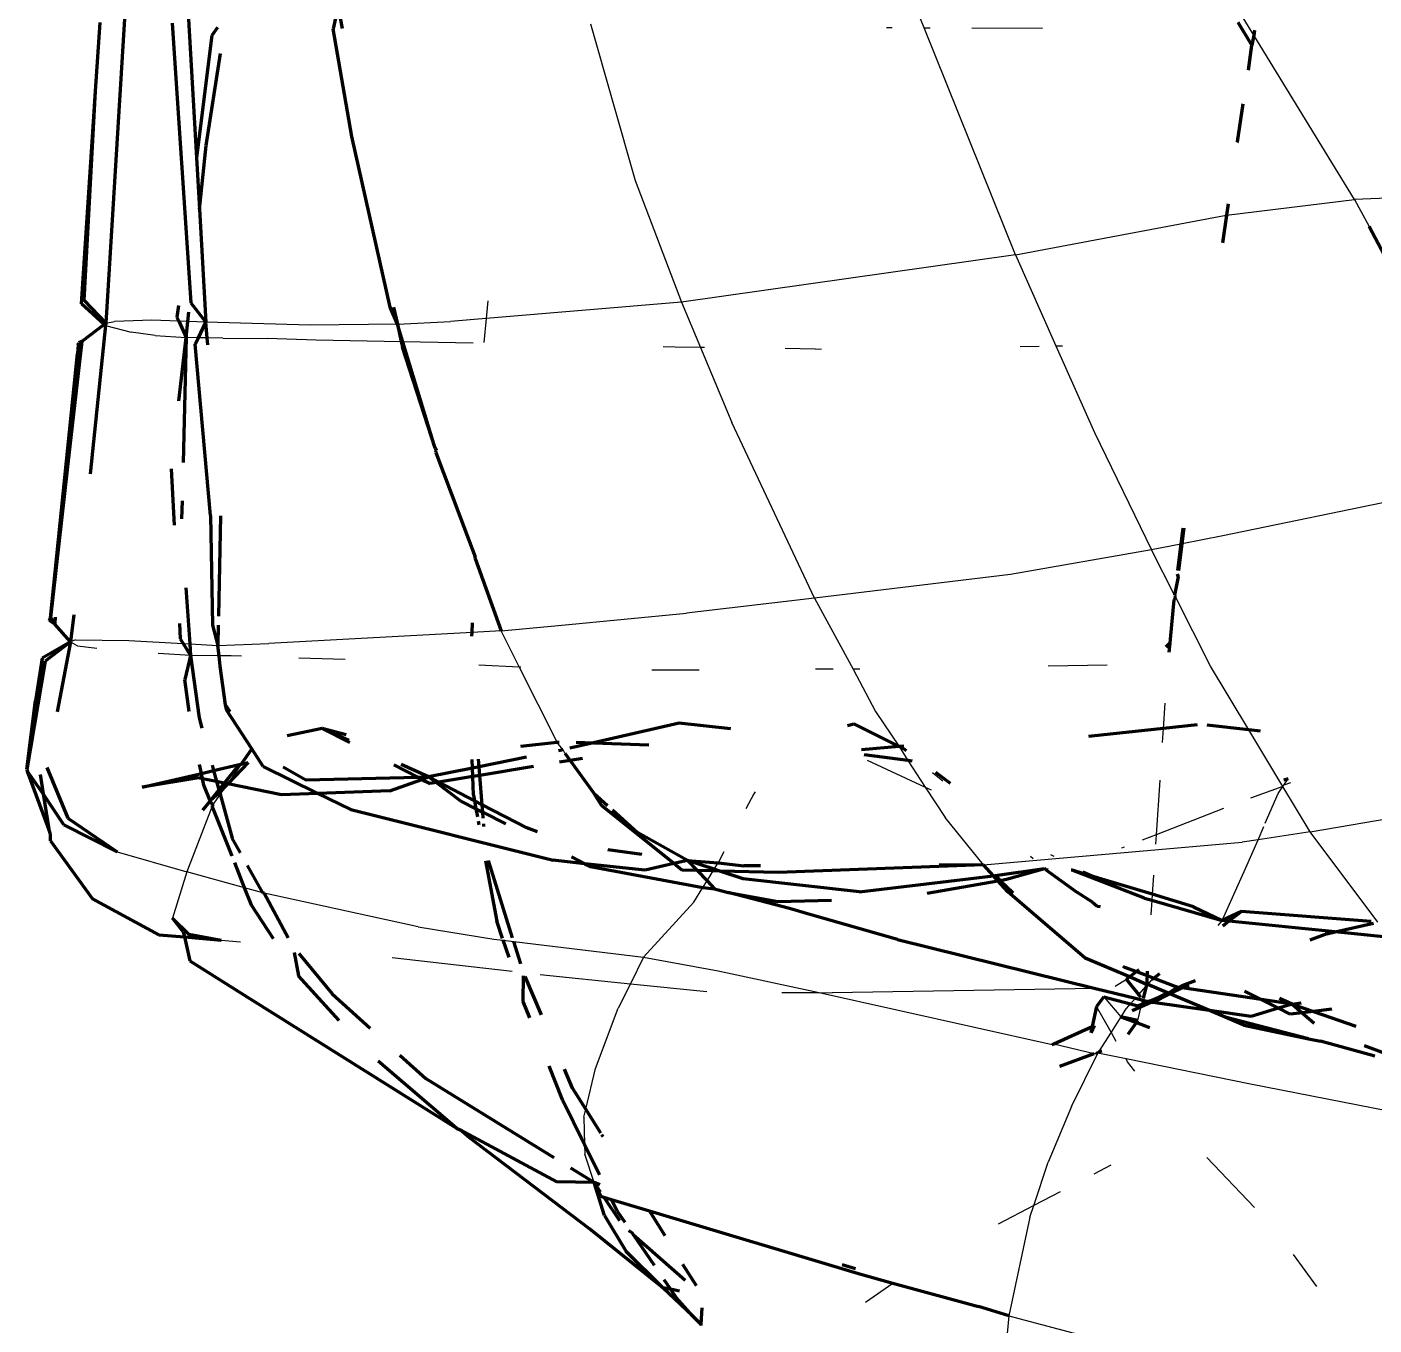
# Model space of a CAD drawing. Header units: millimetres. Extents: x 4307 to 31003, y 2809 to 20009.
# Drawn here: x 7174.87 to 7221.25, y 7229.79 to 7274.49 of the extents above; entities that cross this region are included whole.
import ezdxf

# ---------------------------------------------------------------- set-up
doc = ezdxf.new("R2010")
doc.units = ezdxf.units.MM
doc.layers.add('ProfileEdges', color=7, linetype='Continuous')

msp = doc.modelspace()

# ---------------------------------------------------------------- linework, layer by layer
for p, q in [((7205.761, 7274.455), (7204.745, 7276.982)), ((7194.27, 7274.591), (7195.809, 7269.199)), ((7217.11, 7274.205), (7216.746, 7274.8)), ((7204.46, 7274.463), (7204.659, 7274.461)), ((7205.761, 7274.455), (7205.966, 7274.453)), ((7208.907, 7266.634), (7205.761, 7274.455)), ((7209.835, 7274.431), (7207.403, 7274.445)), ((7220.576, 7268.542), (7217.11, 7274.205)), ((7195.809, 7269.199), (7197.408, 7265.004)), ((7216.173, 7268.003), (7220.576, 7268.542)), ((7224.644, 7268.699), (7220.576, 7268.542)), ((7220.576, 7268.542), (7221.077, 7267.613)), ((7208.907, 7266.634), (7216.097, 7267.994)), ((7216.097, 7267.994), (7216.173, 7268.003)), ((7208.907, 7266.634), (7197.408, 7265.004)), ((7208.907, 7266.634), (7210.298, 7263.504)), ((7190.739, 7265.057), (7190.681, 7264.449)), ((7197.408, 7265.004), (7190.681, 7264.449)), ((7197.408, 7265.004), (7198.059, 7263.451)), ((7179.163, 7264.391), (7177.876, 7264.348)), ((7180.092, 7264.358), (7179.163, 7264.391)), ((7180.406, 7264.346), (7180.092, 7264.358)), ((7190.681, 7264.449), (7189.454, 7264.348)), ((7190.681, 7264.449), (7190.601, 7263.619)), ((7177.567, 7264.203), (7178.449, 7263.973)), ((7177.587, 7264.284), (7177.876, 7264.348)), ((7179.283, 7263.866), (7178.449, 7263.973)), ((7181.031, 7264.323), (7180.406, 7264.346)), ((7184.614, 7264.221), (7181.031, 7264.323)), ((7187.625, 7264.254), (7184.614, 7264.221)), ((7187.625, 7264.254), (7189.454, 7264.348)), ((7179.283, 7263.866), (7180.348, 7263.792)), ((7180.769, 7263.783), (7180.348, 7263.792)), ((7181.072, 7263.776), (7180.769, 7263.783)), ((7181.615, 7263.764), (7181.072, 7263.776)), ((7181.615, 7263.764), (7183.137, 7263.753)), ((7184.82, 7263.704), (7183.137, 7263.753)), ((7187.756, 7263.643), (7184.82, 7263.704)), ((7187.811, 7263.642), (7187.756, 7263.643)), ((7190.235, 7263.592), (7187.811, 7263.642)), ((7197.189, 7263.463), (7196.771, 7263.47)), ((7198.059, 7263.451), (7197.189, 7263.463)), ((7198.201, 7263.449), (7198.059, 7263.451)), ((7198.059, 7263.451), (7199.141, 7260.868)), ((7209.061, 7263.488), (7209.719, 7263.496)), ((7210.298, 7263.504), (7210.52, 7263.507)), ((7210.298, 7263.504), (7211.624, 7260.523)), ((7202.023, 7263.396), (7200.977, 7263.41)), ((7202.023, 7263.396), (7202.23, 7263.398)), ((7201.987, 7254.821), (7199.141, 7260.868)), ((7211.624, 7260.523), (7213.59, 7256.484)), ((7223.425, 7258.489), (7216.046, 7256.963)), ((7216.046, 7256.963), (7214.645, 7256.69)), ((7213.59, 7256.484), (7208.732, 7255.635)), ((7214.598, 7256.681), (7213.59, 7256.484)), ((7214.382, 7254.924), (7213.59, 7256.484)), ((7214.645, 7256.69), (7214.598, 7256.681)), ((7208.732, 7255.635), (7201.987, 7254.821)), ((7201.987, 7254.821), (7197.581, 7254.3)), ((7201.987, 7254.821), (7203.315, 7252.374)), ((7215.624, 7252.475), (7214.415, 7254.859)), ((7193.285, 7253.883), (7197.581, 7254.3)), ((7191.192, 7253.696), (7190.192, 7253.64)), ((7191.192, 7253.696), (7193.285, 7253.883)), ((7191.818, 7252.453), (7191.192, 7253.696)), ((7176.541, 7253.384), (7176.362, 7253.309)), ((7176.362, 7253.309), (7176.612, 7253.179)), ((7176.541, 7253.384), (7178.369, 7253.36)), ((7178.369, 7253.36), (7180.243, 7253.256)), ((7180.243, 7253.256), (7180.472, 7253.244)), ((7180.472, 7253.244), (7181.442, 7253.19)), ((7181.442, 7253.19), (7183.193, 7253.252)), ((7190.192, 7253.64), (7183.193, 7253.252)), ((7176.612, 7253.179), (7177.269, 7253.092)), ((7180.501, 7252.844), (7179.379, 7252.908)), ((7181.481, 7252.834), (7180.501, 7252.844)), ((7181.898, 7252.83), (7181.481, 7252.834)), ((7182.254, 7252.818), (7181.898, 7252.83)), ((7185.825, 7252.703), (7184.222, 7252.755)), ((7190.423, 7252.527), (7191.818, 7252.453)), ((7191.818, 7252.453), (7191.873, 7252.45)), ((7193.127, 7249.854), (7191.818, 7252.453)), ((7196.377, 7252.346), (7198.009, 7252.353)), ((7202.63, 7252.371), (7202.013, 7252.368)), ((7203.545, 7252.377), (7203.315, 7252.374)), ((7203.315, 7252.374), (7204.089, 7250.914)), ((7212.066, 7252.51), (7210.025, 7252.478)), ((7216.937, 7250.287), (7215.624, 7252.475)), ((7204.089, 7250.914), (7204.894, 7249.71)), ((7214.041, 7251.196), (7213.984, 7250.327)), ((7213.984, 7250.327), (7213.953, 7249.842)), ((7218.111, 7248.33), (7216.937, 7250.287)), ((7193.156, 7249.798), (7193.127, 7249.854)), ((7193.326, 7249.6), (7193.156, 7249.798)), ((7193.385, 7249.484), (7193.326, 7249.6)), ((7204.894, 7249.71), (7205.193, 7249.229)), ((7182.242, 7249.101), (7181.78, 7248.423)), ((7203.802, 7249.237), (7205.793, 7248.312)), ((7205.193, 7249.229), (7205.793, 7248.312)), ((7206.048, 7248.814), (7206.4, 7248.525)), ((7218.142, 7248.375), (7218.295, 7248.594)), ((7181.729, 7248.369), (7181.517, 7248.067)), ((7199.942, 7248.146), (7199.89, 7248.085)), ((7205.793, 7248.312), (7205.995, 7248.218)), ((7205.793, 7248.312), (7206.477, 7247.267)), ((7213.869, 7248.553), (7213.746, 7246.671)), ((7218.111, 7248.33), (7216.991, 7247.928)), ((7217.946, 7248.094), (7218.111, 7248.33)), ((7218.111, 7248.33), (7218.142, 7248.375)), ((7219.047, 7246.769), (7218.111, 7248.33)), ((7218.37, 7248.464), (7218.142, 7248.375)), ((7181.517, 7248.067), (7181.266, 7247.71)), ((7199.89, 7248.085), (7199.623, 7247.567)), ((7217.505, 7247.071), (7217.946, 7248.094)), ((7181.246, 7247.658), (7180.368, 7245.396)), ((7207.806, 7245.634), (7206.477, 7247.267)), ((7216.071, 7247.571), (7213.746, 7246.671)), ((7219.047, 7246.769), (7223.735, 7247.58)), ((7217.259, 7246.501), (7217.455, 7246.954)), ((7219.047, 7246.769), (7217.259, 7246.501)), ((7221.379, 7243.662), (7219.047, 7246.769)), ((7207.806, 7245.634), (7216.714, 7246.419)), ((7213.746, 7246.671), (7213.268, 7246.486)), ((7213.746, 7246.671), (7213.725, 7246.352)), ((7217.259, 7246.501), (7216.714, 7246.419)), ((7216.829, 7245.504), (7217.259, 7246.501)), ((7177.975, 7246.084), (7180.368, 7245.396)), ((7198.856, 7246.079), (7198.664, 7245.708)), ((7209.513, 7245.841), (7209.419, 7245.923)), ((7210.106, 7245.991), (7210.225, 7245.928)), ((7212.645, 7246.245), (7212.558, 7246.211)), ((7180.368, 7245.396), (7179.874, 7243.8)), ((7182.361, 7244.843), (7180.368, 7245.396)), ((7198.282, 7245.087), (7198.49, 7245.425)), ((7198.49, 7245.425), (7198.527, 7245.484)), ((7198.527, 7245.484), (7198.664, 7245.708)), ((7210.034, 7245.499), (7209.937, 7245.474)), ((7211.232, 7245.427), (7211.872, 7245.143)), ((7216.018, 7243.716), (7216.829, 7245.504)), ((7198.137, 7244.852), (7198.282, 7245.087)), ((7211.872, 7245.143), (7213.352, 7244.488)), ((7213.655, 7245.28), (7213.612, 7244.62)), ((7182.992, 7244.668), (7182.361, 7244.843)), ((7188.342, 7243.495), (7183.037, 7244.656)), ((7197.83, 7244.352), (7198.137, 7244.852)), ((7213.599, 7244.416), (7213.566, 7243.919)), ((7213.612, 7244.62), (7213.599, 7244.416)), ((7196.1, 7242.453), (7197.83, 7244.352)), ((7188.342, 7243.495), (7190.943, 7243.079)), ((7216.018, 7243.716), (7215.871, 7243.551)), ((7181.555, 7243.044), (7182.217, 7242.986)), ((7190.943, 7243.079), (7191.266, 7243.039)), ((7191.266, 7243.039), (7191.628, 7242.996)), ((7191.628, 7242.996), (7196.1, 7242.453)), ((7191.578, 7241.963), (7187.438, 7242.436)), ((7196.1, 7242.453), (7195.645, 7241.543)), ((7196.1, 7242.453), (7198.663, 7241.99)), ((7192.538, 7241.861), (7195.645, 7241.543)), ((7198.663, 7241.99), (7202.141, 7241.234)), ((7212.333, 7241.457), (7212.728, 7241.7)), ((7213.456, 7241.515), (7213.608, 7241.686)), ((7195.645, 7241.543), (7195.225, 7240.704)), ((7195.645, 7241.543), (7198.272, 7241.274)), ((7200.858, 7241.243), (7202.141, 7241.234)), ((7202.141, 7241.234), (7202.589, 7241.231)), ((7202.141, 7241.234), (7210.165, 7239.451)), ((7211.659, 7241.38), (7202.589, 7241.231)), ((7213.108, 7241.12), (7213.148, 7241.165)), ((7213.148, 7241.165), (7213.401, 7241.452)), ((7194.448, 7238.618), (7195.225, 7240.704)), ((7212.195, 7239.874), (7211.699, 7240.763)), ((7211.95, 7241.092), (7212.532, 7240.401)), ((7212.666, 7240.62), (7212.867, 7240.847)), ((7212.867, 7240.847), (7213.037, 7241.04)), ((7213.121, 7240.274), (7213.235, 7240.759)), ((7213.235, 7240.759), (7213.254, 7240.836)), ((7213.254, 7240.836), (7213.287, 7240.978)), ((7212.532, 7240.401), (7212.195, 7239.874)), ((7212.666, 7240.62), (7212.532, 7240.401)), ((7212.195, 7239.874), (7211.765, 7239.193)), ((7212.376, 7239.549), (7212.195, 7239.874)), ((7210.223, 7239.477), (7211.616, 7239.138)), ((7210.829, 7237.315), (7211.736, 7239.148)), ((7211.616, 7239.138), (7211.675, 7239.16)), ((7212.71, 7238.95), (7211.736, 7239.148)), ((7212.766, 7238.849), (7212.71, 7238.95)), ((7216.991, 7238.082), (7212.71, 7238.95)), ((7213.019, 7238.525), (7212.766, 7238.849)), ((7194.107, 7237.226), (7194.448, 7238.618)), ((7224.916, 7236.527), (7216.991, 7238.082)), ((7194.038, 7236.945), (7194.107, 7237.226)), ((7210.829, 7237.315), (7210.027, 7235.394)), ((7194.038, 7236.945), (7194.063, 7236.011)), ((7194.063, 7236.011), (7194.072, 7235.673)), ((7194.393, 7234.697), (7194.072, 7235.673)), ((7209.535, 7233.905), (7210.027, 7235.394)), ((7212.187, 7235.295), (7211.604, 7234.989)), ((7215.488, 7235.561), (7217.129, 7233.84)), ((7210.442, 7234.381), (7209.535, 7233.905)), ((7209.535, 7233.905), (7208.302, 7233.26)), ((7209.401, 7233.502), (7209.535, 7233.905)), ((7209.401, 7233.502), (7208.679, 7230.108)), ((7219.278, 7231.114), (7218.476, 7232.219)), ((7203.734, 7230.582), (7204.686, 7231.231)), ((7208.679, 7230.108), (7208.256, 7225.893)), ((7208.679, 7230.108), (7216.223, 7228.11))]:
    msp.add_line(p, q)
at = {"layer": 'ProfileEdges', "lineweight": 211}
for p, q in [((7178.263, 7275.331), (7177.587, 7264.284)), ((7177.231, 7272.277), (7177.387, 7274.641)), ((7179.867, 7274.615), (7180.508, 7264.981)), ((7180.421, 7274.953), (7180.707, 7269.977)), ((7185.492, 7274.788), (7185.408, 7274.42)), ((7185.655, 7274.787), (7185.717, 7274.429)), ((7217.046, 7273.857), (7216.575, 7274.641)), ((7181.227, 7274.193), (7180.707, 7269.977)), ((7181.43, 7274.462), (7181.227, 7274.193)), ((7186.049, 7270.716), (7185.408, 7274.42)), ((7217.11, 7274.205), (7217.046, 7273.857)), ((7217.137, 7274.379), (7217.11, 7274.205)), ((7216.922, 7272.994), (7217.046, 7273.857)), ((7181.037, 7270.409), (7181.526, 7273.569)), ((7176.746, 7264.955), (7177.231, 7272.277)), ((7176.841, 7265.064), (7177.231, 7272.277)), ((7216.55, 7270.531), (7216.743, 7271.838)), ((7180.808, 7268.209), (7181.037, 7270.409)), ((7187.375, 7264.835), (7186.049, 7270.716)), ((7216.55, 7270.531), (7216.535, 7270.502)), ((7180.707, 7269.977), (7180.808, 7268.209)), ((7180.808, 7268.209), (7181.031, 7264.323)), ((7216.23, 7268.397), (7216.173, 7268.003)), ((7216.173, 7268.003), (7216.036, 7267.048)), ((7225.573, 7259.136), (7221.077, 7267.613)), ((7177.526, 7264.24), (7176.746, 7264.955)), ((7176.841, 7265.064), (7177.587, 7264.284)), ((7180.08, 7264.898), (7180.03, 7264.494)), ((7180.508, 7264.981), (7181.031, 7264.323)), ((7187.625, 7264.254), (7187.375, 7264.835)), ((7187.483, 7264.842), (7187.625, 7264.254)), ((7180.03, 7264.494), (7180.092, 7264.358)), ((7180.092, 7264.358), (7180.348, 7263.792)), ((7180.406, 7264.346), (7180.44, 7264.68)), ((7177.526, 7264.24), (7176.75, 7263.65)), ((7177.567, 7264.203), (7177.043, 7259.083)), ((7177.587, 7264.284), (7177.526, 7264.24)), ((7177.567, 7264.203), (7177.526, 7264.24)), ((7177.587, 7264.284), (7177.567, 7264.203)), ((7180.348, 7263.792), (7180.406, 7264.346)), ((7180.769, 7263.783), (7181.031, 7264.323)), ((7181.072, 7263.776), (7181.031, 7264.323)), ((7187.811, 7263.642), (7187.625, 7264.254)), ((7187.625, 7264.254), (7187.756, 7263.643)), ((7176.75, 7263.65), (7176.344, 7260.053)), ((7176.634, 7263.542), (7176.609, 7263.242)), ((7176.634, 7263.542), (7176.647, 7263.603)), ((7176.75, 7263.65), (7176.647, 7263.603)), ((7180.094, 7261.608), (7180.348, 7263.792)), ((7180.348, 7263.792), (7180.241, 7259.483)), ((7180.661, 7263.561), (7180.769, 7263.783)), ((7181.191, 7257.665), (7180.661, 7263.561)), ((7181.089, 7263.544), (7181.072, 7263.776)), ((7187.756, 7263.643), (7187.796, 7263.455)), ((7188.923, 7259.986), (7187.796, 7263.455)), ((7188.923, 7259.986), (7187.811, 7263.642)), ((7175.677, 7254.137), (7176.609, 7263.242)), ((7176.609, 7263.242), (7176.344, 7260.053)), ((7176.344, 7260.053), (7175.677, 7254.137)), ((7188.923, 7259.986), (7188.951, 7259.907)), ((7188.949, 7259.834), (7188.951, 7259.907)), ((7188.949, 7259.834), (7190.298, 7256.238)), ((7179.836, 7259.274), (7179.937, 7257.326)), ((7180.208, 7258.168), (7180.193, 7257.554)), ((7181.191, 7257.665), (7181.259, 7253.886)), ((7181.526, 7257.654), (7181.461, 7254.202)), ((7214.666, 7257.226), (7214.598, 7256.681)), ((7214.645, 7256.69), (7214.713, 7257.236)), ((7214.598, 7256.681), (7214.485, 7255.764)), ((7214.529, 7255.773), (7214.645, 7256.69)), ((7190.295, 7256.181), (7190.298, 7256.238)), ((7190.295, 7256.181), (7191.192, 7253.696)), ((7214.501, 7255.549), (7214.382, 7254.924)), ((7214.473, 7255.66), (7214.501, 7255.549)), ((7180.333, 7255.176), (7180.472, 7253.244)), ((7214.361, 7254.759), (7214.232, 7253.403)), ((7214.415, 7254.859), (7214.361, 7254.759)), ((7214.382, 7254.924), (7214.415, 7254.859)), ((7175.841, 7254.158), (7175.824, 7253.959)), ((7176.476, 7254.239), (7176.362, 7253.309)), ((7175.645, 7254.048), (7175.677, 7254.137)), ((7175.821, 7253.922), (7175.645, 7254.048)), ((7175.677, 7254.137), (7175.824, 7253.959)), ((7175.824, 7253.959), (7175.821, 7253.922)), ((7176.362, 7253.309), (7175.821, 7253.922)), ((7180.114, 7253.947), (7180.142, 7253.419)), ((7181.259, 7253.886), (7181.442, 7253.19)), ((7181.455, 7253.886), (7181.442, 7253.19)), ((7190.192, 7253.64), (7190.205, 7253.972)), ((7176.362, 7253.309), (7175.393, 7252.747)), ((7176.362, 7253.309), (7175.494, 7252.646)), ((7176.362, 7253.309), (7175.906, 7250.908)), ((7180.142, 7253.419), (7180.243, 7253.256)), ((7180.243, 7253.256), (7180.501, 7252.844)), ((7180.472, 7253.244), (7180.501, 7252.844)), ((7190.186, 7253.51), (7190.192, 7253.64)), ((7214.087, 7253.139), (7214.215, 7253.272)), ((7214.215, 7253.272), (7214.188, 7252.947)), ((7214.232, 7253.403), (7214.215, 7253.272)), ((7180.501, 7252.844), (7180.304, 7252.022)), ((7180.501, 7252.844), (7180.793, 7250.692)), ((7181.481, 7252.834), (7181.442, 7253.19)), ((7181.52, 7252.48), (7181.481, 7252.834)), ((7175.494, 7252.646), (7174.866, 7248.919)), ((7175.393, 7252.747), (7175.156, 7251.286)), ((7181.7, 7251.141), (7181.52, 7252.48)), ((7180.456, 7250.914), (7180.304, 7252.022)), ((7174.866, 7248.919), (7175.156, 7251.286)), ((7181.746, 7250.953), (7181.7, 7251.141)), ((7181.861, 7250.904), (7181.7, 7251.141)), ((7182.609, 7249.624), (7181.746, 7250.953)), ((7180.793, 7250.692), (7180.891, 7250.337)), ((7197.319, 7250.511), (7194.373, 7249.839)), ((7199.103, 7250.314), (7197.319, 7250.511)), ((7203.117, 7250.436), (7203.335, 7250.493)), ((7204.894, 7249.71), (7203.335, 7250.493)), ((7215.158, 7250.453), (7213.984, 7250.327)), ((7185.034, 7250.33), (7183.826, 7250.075)), ((7185.949, 7249.913), (7185.034, 7250.33)), ((7185.034, 7250.33), (7185.98, 7249.847)), ((7185.856, 7250.114), (7185.034, 7250.33)), ((7211.516, 7250.061), (7211.419, 7250.049)), ((7213.984, 7250.327), (7211.516, 7250.061)), ((7216.937, 7250.287), (7215.506, 7250.442)), ((7217.338, 7250.243), (7216.937, 7250.287)), ((7182.609, 7249.624), (7182.242, 7249.101)), ((7183.002, 7249.017), (7182.609, 7249.624)), ((7191.866, 7249.723), (7193.127, 7249.854)), ((7193.127, 7249.854), (7193.194, 7249.86)), ((7193.326, 7249.6), (7193.174, 7249.565)), ((7194.373, 7249.839), (7193.563, 7249.654)), ((7193.778, 7249.86), (7194.373, 7249.839)), ((7194.373, 7249.839), (7196.283, 7249.77)), ((7204.894, 7249.71), (7203.599, 7249.593)), ((7205.057, 7249.725), (7204.894, 7249.71)), ((7205.061, 7249.626), (7204.894, 7249.71)), ((7205.15, 7249.56), (7205.061, 7249.626)), ((7180.876, 7248.783), (7180.812, 7249.086)), ((7181.24, 7249.069), (7181.292, 7248.88)), ((7181.292, 7248.88), (7182.174, 7249.085)), ((7182.174, 7249.085), (7181.66, 7248.447)), ((7182.485, 7249.157), (7181.78, 7248.423)), ((7182.174, 7249.085), (7182.242, 7249.101)), ((7182.242, 7249.101), (7182.485, 7249.157)), ((7187.496, 7249.074), (7188.323, 7248.652)), ((7188.697, 7248.661), (7187.753, 7249.091)), ((7190.208, 7248.965), (7190.198, 7249.257)), ((7190.433, 7249.01), (7190.412, 7249.271)), ((7192.071, 7249.34), (7190.433, 7249.01)), ((7193.566, 7249.226), (7193.207, 7249.167)), ((7193.385, 7249.484), (7193.566, 7249.226)), ((7193.99, 7249.296), (7193.566, 7249.226)), ((7193.566, 7249.226), (7194.391, 7248.099)), ((7205.193, 7249.229), (7203.698, 7249.419)), ((7205.351, 7249.209), (7205.193, 7249.229)), ((7174.866, 7248.919), (7174.88, 7248.846)), ((7175.616, 7246.863), (7174.88, 7248.846)), ((7175.421, 7248.085), (7174.88, 7248.846)), ((7175.316, 7248.74), (7175.421, 7248.085)), ((7175.556, 7248.991), (7176.274, 7247.24)), ((7178.831, 7248.308), (7180.876, 7248.783)), ((7180.778, 7248.626), (7178.831, 7248.308)), ((7180.914, 7248.599), (7180.778, 7248.626)), ((7180.876, 7248.783), (7181.292, 7248.88)), ((7180.914, 7248.599), (7180.876, 7248.783)), ((7181.397, 7248.501), (7180.914, 7248.599)), ((7180.961, 7248.375), (7180.914, 7248.599)), ((7181.292, 7248.88), (7181.397, 7248.501)), ((7183.002, 7249.017), (7184.882, 7248.094)), ((7183.689, 7249.014), (7184.467, 7248.566)), ((7184.467, 7248.566), (7188.323, 7248.652)), ((7188.323, 7248.652), (7188.697, 7248.661)), ((7188.323, 7248.652), (7188.467, 7248.579)), ((7188.467, 7248.579), (7188.697, 7248.661)), ((7190.208, 7248.965), (7188.697, 7248.661)), ((7188.697, 7248.661), (7189.045, 7248.481)), ((7188.956, 7248.466), (7188.697, 7248.661)), ((7190.217, 7248.674), (7189.045, 7248.481)), ((7190.433, 7249.01), (7190.208, 7248.965)), ((7190.217, 7248.674), (7190.208, 7248.965)), ((7190.457, 7248.713), (7190.217, 7248.674)), ((7190.239, 7248.037), (7190.217, 7248.674)), ((7190.457, 7248.713), (7190.433, 7249.01)), ((7192.304, 7249.018), (7190.457, 7248.713)), ((7190.538, 7247.706), (7190.457, 7248.713)), ((7206.146, 7248.826), (7206.66, 7248.447)), ((7218.295, 7248.594), (7218.139, 7248.547)), ((7181.172, 7247.843), (7180.961, 7248.375)), ((7181.475, 7248.218), (7181.172, 7247.843)), ((7181.499, 7248.13), (7181.172, 7247.843)), ((7181.397, 7248.501), (7181.475, 7248.218)), ((7181.66, 7248.447), (7181.397, 7248.501)), ((7181.66, 7248.447), (7181.475, 7248.218)), ((7181.475, 7248.218), (7181.499, 7248.13)), ((7181.729, 7248.369), (7181.499, 7248.13)), ((7181.499, 7248.13), (7181.517, 7248.067)), ((7181.78, 7248.423), (7181.66, 7248.447)), ((7181.78, 7248.423), (7181.729, 7248.369)), ((7183.627, 7248.048), (7181.78, 7248.423)), ((7187.359, 7248.184), (7184.882, 7248.094)), ((7187.359, 7248.184), (7188.467, 7248.579)), ((7188.467, 7248.579), (7188.754, 7248.433)), ((7188.956, 7248.466), (7188.754, 7248.433)), ((7189.045, 7248.481), (7188.956, 7248.466)), ((7189.803, 7247.83), (7188.956, 7248.466)), ((7189.045, 7248.481), (7190.275, 7247.843)), ((7175.421, 7248.085), (7175.616, 7246.863)), ((7176.133, 7247.015), (7175.421, 7248.085)), ((7181.172, 7247.843), (7180.906, 7247.512)), ((7181.187, 7247.805), (7181.172, 7247.843)), ((7181.266, 7247.71), (7181.187, 7247.805)), ((7181.266, 7247.71), (7181.246, 7247.658)), ((7181.517, 7248.067), (7181.934, 7246.553)), ((7184.882, 7248.094), (7183.627, 7248.048)), ((7184.882, 7248.094), (7186.014, 7247.538)), ((7189.803, 7247.83), (7190.326, 7247.566)), ((7190.239, 7248.037), (7190.275, 7247.843)), ((7190.275, 7247.843), (7190.326, 7247.566)), ((7190.275, 7247.843), (7190.538, 7247.706)), ((7190.559, 7247.449), (7190.538, 7247.706)), ((7190.538, 7247.706), (7192.08, 7246.906)), ((7194.391, 7248.099), (7194.854, 7247.681)), ((7194.656, 7247.664), (7194.391, 7248.099)), ((7197.136, 7245.676), (7194.656, 7247.664)), ((7176.274, 7247.24), (7177.975, 7246.084)), ((7181.93, 7245.931), (7181.246, 7247.658)), ((7186.014, 7247.538), (7192.99, 7245.792)), ((7190.326, 7247.566), (7190.377, 7247.293)), ((7190.326, 7247.566), (7190.559, 7247.449)), ((7190.576, 7247.243), (7190.559, 7247.449)), ((7190.559, 7247.449), (7191.351, 7247.049)), ((7195.027, 7247.524), (7195.892, 7246.743)), ((7175.678, 7246.695), (7175.616, 7246.863)), ((7177.975, 7246.084), (7176.133, 7247.015)), ((7190.405, 7247.139), (7190.428, 7247.017)), ((7190.599, 7246.955), (7190.592, 7247.042)), ((7192.445, 7246.776), (7192.08, 7246.906)), ((7197.614, 7245.784), (7195.892, 7246.743)), ((7175.679, 7246.466), (7175.678, 7246.695)), ((7175.679, 7246.466), (7177.123, 7244.461)), ((7182.218, 7246.047), (7181.934, 7246.553)), ((7193.611, 7245.909), (7194.075, 7245.675)), ((7196.041, 7245.993), (7194.873, 7246.147)), ((7182.361, 7244.843), (7182.022, 7245.699)), ((7182.992, 7244.668), (7182.463, 7245.611)), ((7190.659, 7245.77), (7191.045, 7243.691)), ((7191.589, 7243.12), (7190.754, 7245.787)), ((7194.075, 7245.675), (7192.99, 7245.792)), ((7196.148, 7245.451), (7194.075, 7245.675)), ((7194.075, 7245.675), (7194.268, 7245.578)), ((7194.268, 7245.578), (7198.137, 7244.852)), ((7197.136, 7245.676), (7196.148, 7245.451)), ((7197.614, 7245.784), (7197.136, 7245.676)), ((7197.416, 7245.452), (7197.136, 7245.676)), ((7197.945, 7245.439), (7197.416, 7245.452)), ((7197.614, 7245.784), (7197.945, 7245.439)), ((7198.527, 7245.484), (7197.614, 7245.784)), ((7197.614, 7245.784), (7198.664, 7245.708)), ((7198.49, 7245.425), (7197.945, 7245.439)), ((7197.945, 7245.439), (7198.282, 7245.087)), ((7198.722, 7245.42), (7198.49, 7245.425)), ((7198.722, 7245.42), (7198.527, 7245.484)), ((7198.664, 7245.708), (7199.547, 7245.601)), ((7199.524, 7245.156), (7198.722, 7245.42)), ((7200.735, 7245.37), (7198.722, 7245.42)), ((7200.119, 7245.603), (7199.547, 7245.601)), ((7207.806, 7245.634), (7200.735, 7245.37)), ((7207.806, 7245.634), (7206.271, 7245.628)), ((7208.142, 7245.259), (7207.806, 7245.634)), ((7208.199, 7245.265), (7209.898, 7245.507)), ((7208.593, 7245.14), (7209.898, 7245.507)), ((7209.937, 7245.474), (7209.898, 7245.507)), ((7209.937, 7245.474), (7211.014, 7244.697)), ((7210.853, 7245.45), (7210.818, 7245.452)), ((7213.352, 7244.488), (7210.853, 7245.45)), ((7211.872, 7245.143), (7210.853, 7245.45)), ((7198.282, 7245.087), (7198.544, 7244.814)), ((7203.536, 7244.706), (7199.524, 7245.156)), ((7203.536, 7244.706), (7208.142, 7245.259)), ((7205.867, 7244.656), (7208.296, 7245.087)), ((7208.142, 7245.259), (7208.199, 7245.265)), ((7208.296, 7245.087), (7208.142, 7245.259)), ((7208.199, 7245.265), (7208.375, 7245.101)), ((7208.296, 7245.087), (7208.375, 7245.101)), ((7208.638, 7244.706), (7208.296, 7245.087)), ((7208.375, 7245.101), (7208.593, 7245.14)), ((7208.375, 7245.101), (7208.829, 7244.676)), ((7213.612, 7244.62), (7211.872, 7245.143)), ((7179.406, 7243.227), (7177.123, 7244.461)), ((7182.599, 7244.243), (7182.361, 7244.843)), ((7183.037, 7244.656), (7182.992, 7244.668)), ((7183.864, 7243.116), (7183.037, 7244.656)), ((7198.137, 7244.852), (7198.544, 7244.814)), ((7198.544, 7244.814), (7199.013, 7244.687)), ((7199.013, 7244.687), (7200.72, 7244.367)), ((7201.121, 7244.135), (7199.013, 7244.687)), ((7200.72, 7244.367), (7202.57, 7244.42)), ((7211.299, 7242.421), (7208.638, 7244.706)), ((7211.551, 7244.352), (7211.014, 7244.697)), ((7213.352, 7244.488), (7213.599, 7244.416)), ((7213.599, 7244.416), (7216.018, 7243.716)), ((7215.038, 7244.192), (7213.612, 7244.62)), ((7183.357, 7243.086), (7182.599, 7244.243)), ((7201.826, 7243.93), (7201.121, 7244.135)), ((7211.551, 7244.352), (7211.711, 7244.216)), ((7211.711, 7244.216), (7211.817, 7244.199)), ((7215.038, 7244.192), (7216.018, 7243.716)), ((7216.689, 7244.027), (7216.018, 7243.716)), ((7216.689, 7244.027), (7216.255, 7243.692)), ((7221.152, 7243.682), (7216.689, 7244.027)), ((7179.874, 7243.8), (7180.445, 7243.247)), ((7180.246, 7243.323), (7179.874, 7243.8)), ((7191.246, 7243.098), (7191.045, 7243.691)), ((7204.836, 7243.063), (7201.826, 7243.93)), ((7216.255, 7243.692), (7216.018, 7243.716)), ((7216.255, 7243.692), (7216.038, 7243.524)), ((7219.917, 7243.324), (7216.255, 7243.692)), ((7219.917, 7243.324), (7221.227, 7243.627)), ((7179.406, 7243.227), (7180.286, 7243.152)), ((7180.246, 7243.323), (7180.286, 7243.152)), ((7180.286, 7243.152), (7180.479, 7242.335)), ((7180.286, 7243.152), (7181.555, 7243.044)), ((7180.445, 7243.247), (7181.555, 7243.044)), ((7191.469, 7242.443), (7191.266, 7243.039)), ((7204.836, 7243.063), (7211.659, 7241.38)), ((7219.626, 7243.257), (7219.035, 7243.045)), ((7219.626, 7243.257), (7219.917, 7243.324)), ((7221.805, 7243.134), (7219.917, 7243.324)), ((7184.067, 7242.615), (7184.216, 7241.818)), ((7184.228, 7242.582), (7185.379, 7241.191)), ((7191.87, 7242.224), (7191.628, 7242.996)), ((7180.479, 7242.335), (7182.55, 7241.017)), ((7212.83, 7241.778), (7211.299, 7242.421)), ((7212.604, 7242.151), (7212.662, 7242.115)), ((7212.662, 7242.115), (7213.07, 7241.96)), ((7185.62, 7240.27), (7184.216, 7241.818)), ((7191.948, 7240.931), (7191.964, 7241.815)), ((7192.579, 7240.476), (7192.019, 7241.793)), ((7212.728, 7241.7), (7212.83, 7241.778)), ((7213.148, 7241.165), (7212.728, 7241.7)), ((7212.83, 7241.778), (7213.07, 7241.96)), ((7213.416, 7241.517), (7212.83, 7241.778)), ((7213.07, 7241.96), (7213.168, 7242.035)), ((7213.07, 7241.96), (7213.434, 7241.822)), ((7213.434, 7241.822), (7213.416, 7241.517)), ((7213.442, 7241.978), (7213.434, 7241.822)), ((7213.434, 7241.822), (7213.67, 7241.733)), ((7213.608, 7241.686), (7213.67, 7241.733)), ((7213.67, 7241.733), (7213.876, 7241.888)), ((7213.67, 7241.733), (7214.487, 7241.423)), ((7215.094, 7241.636), (7214.631, 7241.471)), ((7185.379, 7241.191), (7186.68, 7240.011)), ((7211.659, 7241.38), (7213.037, 7241.04)), ((7213.222, 7241.071), (7213.148, 7241.165)), ((7213.401, 7241.452), (7213.301, 7241.036)), ((7213.416, 7241.517), (7213.401, 7241.452)), ((7213.456, 7241.515), (7213.416, 7241.517)), ((7214.142, 7241.226), (7213.456, 7241.515)), ((7213.631, 7240.893), (7214.213, 7241.196)), ((7213.819, 7241.065), (7214.142, 7241.226)), ((7214.142, 7241.226), (7214.178, 7241.211)), ((7214.487, 7241.423), (7214.178, 7241.211)), ((7214.178, 7241.211), (7214.213, 7241.196)), ((7214.213, 7241.196), (7214.644, 7241.4)), ((7215.586, 7240.619), (7214.213, 7241.196)), ((7214.525, 7241.417), (7214.487, 7241.423)), ((7214.631, 7241.471), (7214.525, 7241.417)), ((7214.644, 7241.4), (7214.525, 7241.417)), ((7214.644, 7241.4), (7214.88, 7241.495)), ((7217.358, 7241), (7214.644, 7241.4)), ((7216.791, 7241.285), (7217.358, 7241)), ((7182.55, 7241.017), (7189.659, 7236.572)), ((7192.177, 7240.362), (7191.948, 7240.931)), ((7211.699, 7240.763), (7211.544, 7240.072)), ((7211.95, 7241.092), (7211.699, 7240.763)), ((7211.95, 7241.092), (7212.867, 7240.847)), ((7212.867, 7240.847), (7213.116, 7240.781)), ((7212.924, 7240.619), (7213.235, 7240.759)), ((7213.037, 7241.04), (7213.287, 7240.978)), ((7213.116, 7240.781), (7213.254, 7240.836)), ((7213.484, 7240.93), (7213.235, 7240.759)), ((7213.235, 7240.759), (7213.57, 7240.908)), ((7213.254, 7240.836), (7213.484, 7240.93)), ((7213.287, 7240.978), (7213.484, 7240.93)), ((7213.517, 7240.943), (7213.484, 7240.93)), ((7213.517, 7240.943), (7213.819, 7241.065)), ((7213.517, 7240.943), (7213.57, 7240.908)), ((7213.57, 7240.908), (7213.631, 7240.893)), ((7215.586, 7240.619), (7213.631, 7240.893)), ((7217.358, 7241), (7217.955, 7240.7)), ((7218.428, 7240.842), (7217.358, 7241)), ((7218.428, 7240.842), (7217.955, 7240.7)), ((7218.428, 7240.842), (7217.999, 7241.034)), ((7218.428, 7240.842), (7218.736, 7240.882)), ((7218.428, 7240.842), (7218.77, 7240.544)), ((7218.428, 7240.842), (7219.16, 7240.589)), ((7213.121, 7240.274), (7212.532, 7240.401)), ((7212.532, 7240.401), (7213.071, 7240.203)), ((7213.071, 7240.203), (7213.121, 7240.274)), ((7217.017, 7240.418), (7215.586, 7240.619)), ((7216.126, 7240.392), (7215.586, 7240.619)), ((7216.766, 7240.114), (7216.126, 7240.392)), ((7218.989, 7239.646), (7216.126, 7240.392)), ((7217.955, 7240.7), (7217.017, 7240.418)), ((7217.955, 7240.7), (7218.361, 7240.497)), ((7218.77, 7240.544), (7218.361, 7240.497)), ((7219.16, 7240.589), (7218.77, 7240.544)), ((7218.77, 7240.544), (7219.186, 7240.182)), ((7219.797, 7240.662), (7219.16, 7240.589)), ((7219.16, 7240.589), (7220.618, 7240.083)), ((7210.223, 7239.477), (7211.544, 7240.072)), ((7211.608, 7240.1), (7211.496, 7239.853)), ((7211.544, 7240.072), (7211.496, 7239.853)), ((7211.544, 7240.072), (7211.608, 7240.1)), ((7212.787, 7239.806), (7213.071, 7240.203)), ((7213.071, 7240.203), (7213.521, 7240.037)), ((7216.766, 7240.114), (7218.989, 7239.646)), ((7210.165, 7239.451), (7210.223, 7239.477)), ((7218.989, 7239.646), (7219.403, 7239.559)), ((7221.274, 7239.051), (7219.403, 7239.559)), ((7222.309, 7238.891), (7220.923, 7239.399)), ((7189.659, 7236.572), (7186.955, 7238.87)), ((7187.701, 7239.084), (7188.607, 7238.263)), ((7210.428, 7238.699), (7211.616, 7239.138)), ((7211.675, 7239.16), (7211.736, 7239.148)), ((7211.765, 7239.193), (7211.736, 7239.148)), ((7211.765, 7239.193), (7211.872, 7239.233)), ((7193.312, 7237.54), (7192.845, 7238.7)), ((7193.654, 7237.95), (7193.375, 7238.604)), ((7193.017, 7235.545), (7188.607, 7238.263)), ((7194.107, 7237.226), (7193.654, 7237.95)), ((7194.063, 7236.011), (7193.312, 7237.54)), ((7194.626, 7236.396), (7194.107, 7237.226)), ((7189.659, 7236.572), (7189.782, 7236.505)), ((7189.782, 7236.505), (7193.106, 7234.715)), ((7190.094, 7236.245), (7189.782, 7236.505)), ((7194.241, 7233.099), (7190.094, 7236.245)), ((7194.708, 7236.265), (7194.662, 7236.338)), ((7194.579, 7234.958), (7194.063, 7236.011)), ((7194.393, 7234.697), (7193.588, 7235.193)), ((7194.393, 7234.697), (7193.106, 7234.715)), ((7194.595, 7234.62), (7194.393, 7234.697)), ((7194.393, 7234.697), (7194.614, 7234.229)), ((7194.75, 7233.566), (7194.393, 7234.697)), ((7194.393, 7234.697), (7194.607, 7234.38)), ((7194.614, 7234.229), (7194.732, 7234.194)), ((7194.732, 7234.194), (7195.274, 7233.388)), ((7194.732, 7234.194), (7194.993, 7234.115)), ((7195.192, 7233.71), (7194.993, 7234.115)), ((7194.993, 7234.115), (7196.3, 7233.723)), ((7194.75, 7233.566), (7195.495, 7232.319)), ((7195.192, 7233.71), (7195.453, 7233.328)), ((7196.842, 7232.857), (7196.3, 7233.723)), ((7196.3, 7233.723), (7203.499, 7231.563)), ((7196.758, 7231.076), (7194.241, 7233.099)), ((7195.58, 7233.048), (7195.691, 7232.978)), ((7195.691, 7232.978), (7195.74, 7232.907)), ((7195.74, 7232.907), (7196.463, 7231.849)), ((7195.74, 7232.907), (7197.529, 7231.33)), ((7196.758, 7231.076), (7195.495, 7232.319)), ((7197.916, 7231.142), (7197.455, 7231.877)), ((7203.396, 7231.723), (7202.936, 7231.864)), ((7203.499, 7231.563), (7204.686, 7231.231)), ((7197.782, 7230.101), (7196.758, 7231.076)), ((7197.027, 7231.022), (7196.758, 7231.076)), ((7196.8, 7231.355), (7197.027, 7231.022)), ((7197.027, 7231.022), (7197.221, 7230.738)), ((7197.334, 7230.961), (7197.027, 7231.022)), ((7204.686, 7231.231), (7207.633, 7230.428)), ((7197.782, 7230.101), (7197.221, 7230.738)), ((7197.782, 7230.101), (7198.085, 7229.809)), ((7198.085, 7229.809), (7198.111, 7230.386)), ((7208.679, 7230.108), (7207.633, 7230.428)), ((7198.083, 7229.769), (7198.085, 7229.809))]:
    msp.add_line(p, q, dxfattribs=at)

doc.saveas('drawing.dxf')
